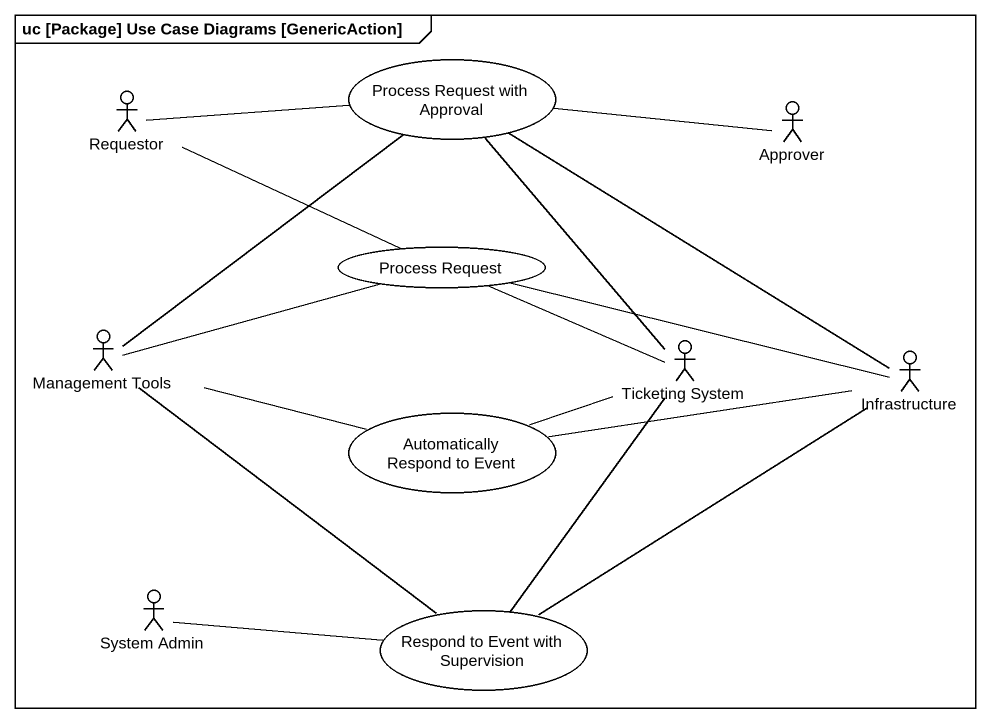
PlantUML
@startuml
mainframe uc [Package] Use Case Diagrams [GenericAction]
usecase "Process Request with Approval" as Process_Request_with
actor Requestor
actor Approver
usecase "Process Request" as Process_Request
actor "Management Tools" as Management_Tools
actor "Ticketing System" as Ticketing_System
actor Infrastructure
usecase "Automatically Respond to Event" as Automatically_Respond_to
actor "System Admin" as System_Admin
usecase "Respond to Event with Supervision" as Respond_to_Event_with
Process_Request_with -- Management_Tools
Process_Request_with -- Ticketing_System
Process_Request_with -- Infrastructure
Requestor -right- Process_Request_with
Approver -left- Process_Request_with
Process_Request -left- Requestor
Process_Request -left- Management_Tools
Process_Request -right- Ticketing_System
Process_Request -right- Infrastructure
Management_Tools -right- Automatically_Respond_to
Management_Tools -- Respond_to_Event_with
Automatically_Respond_to -right- Ticketing_System
Automatically_Respond_to -right- Infrastructure
System_Admin -right- Respond_to_Event_with
Respond_to_Event_with -up- Ticketing_System
Respond_to_Event_with -up- Infrastructure
@enduml
